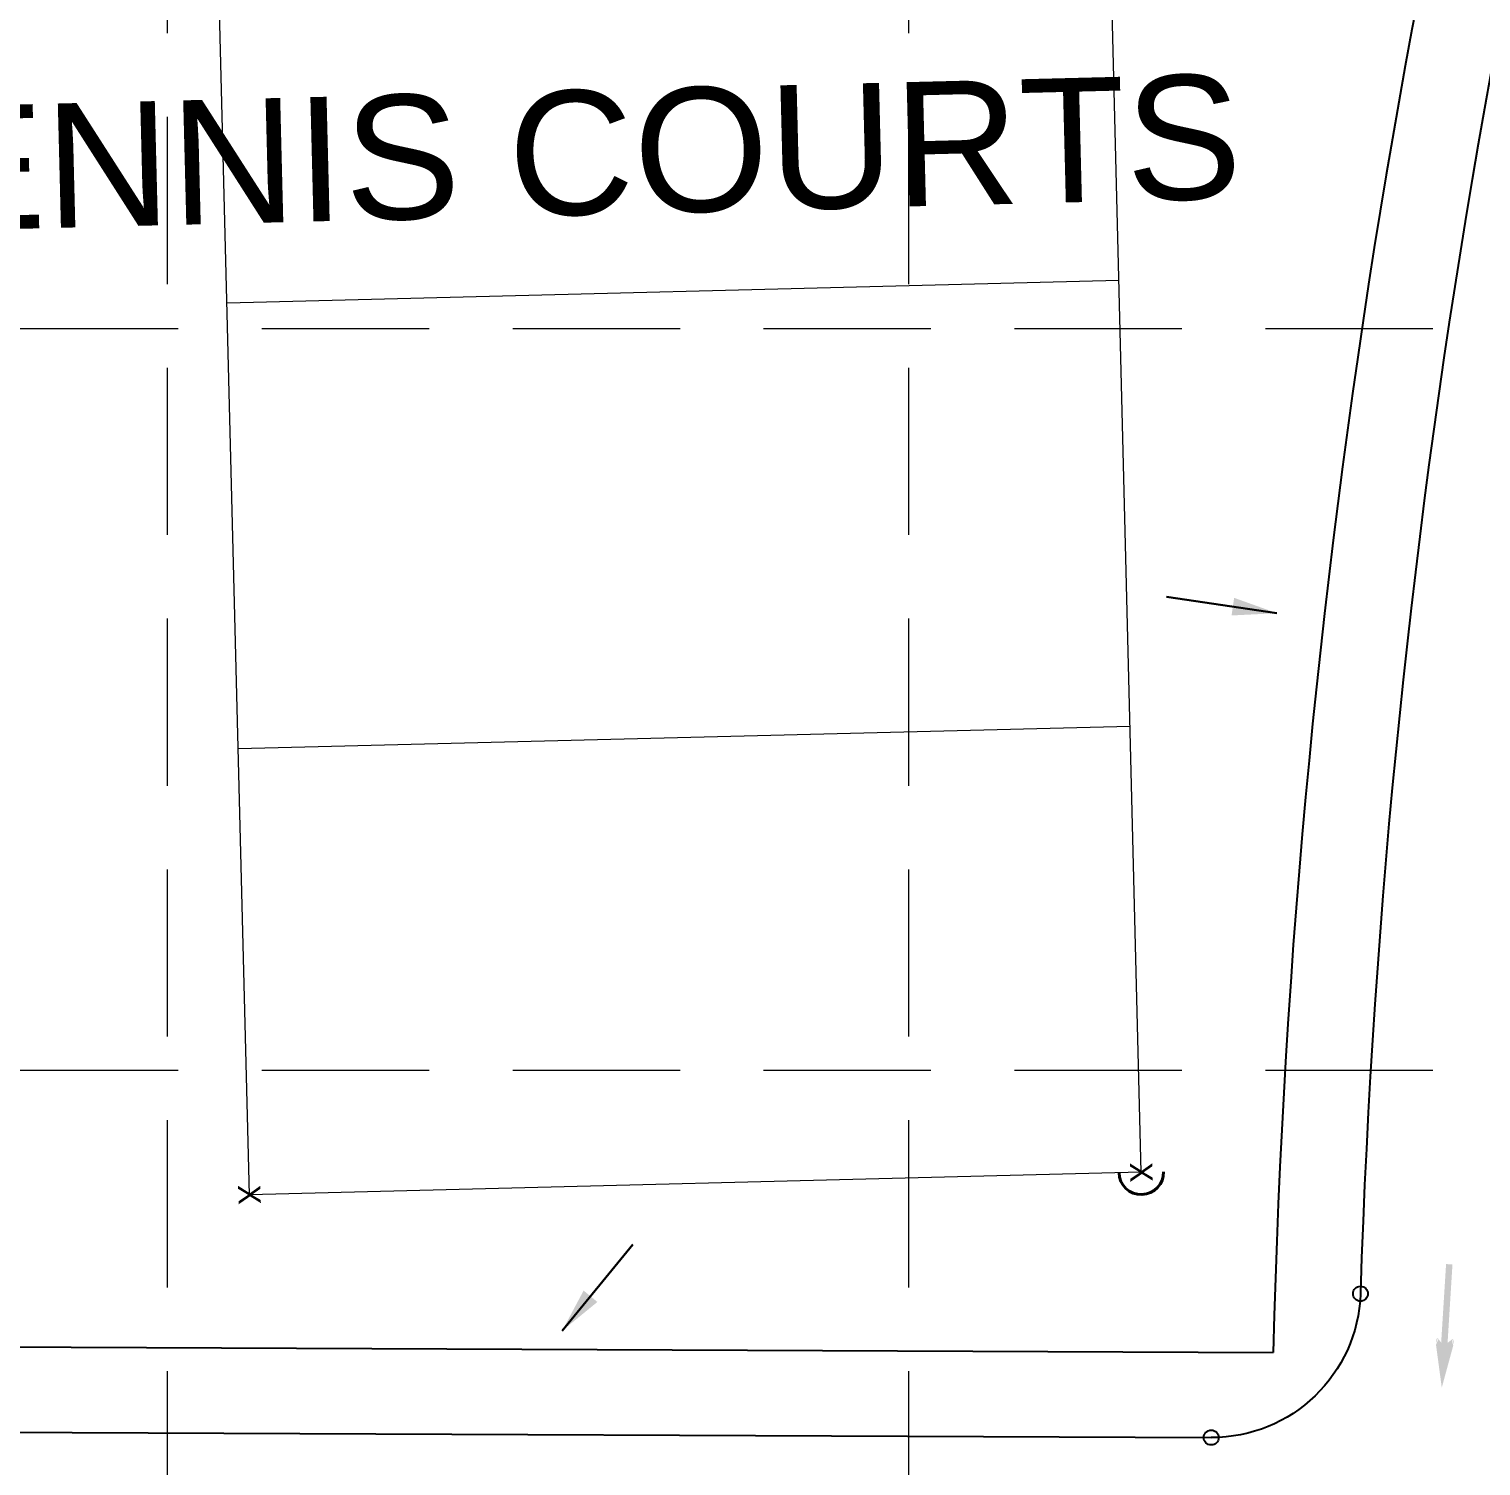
# Model space of a CAD drawing. Header units: inches. Extents: x -5337 to 1057, y 15227 to 19227.
# Drawn here: x -2158.5 to -1963.1, y 16375.5 to 16568.8 of the extents above; entities that cross this region are included whole.
import ezdxf
from ezdxf.enums import TextEntityAlignment as Align

# ---------------------------------------------------------------- set-up
doc = ezdxf.new("R2010")
doc.units = ezdxf.units.IN
doc.header["$LTSCALE"] = 150
doc.header["$MEASUREMENT"] = 0
doc.linetypes.add('HIDDEN', pattern=[0.375, 0.25, -0.125])
for name, color, linetype in [('COMT-MIN', 84, 'Continuous'), ('grid', 7, 'HIDDEN'), ('Level 10', 7, 'Continuous'), ('Level 4', 7, 'Continuous'), ('Level 5', 7, 'Continuous'), ('PAVING', 7, 'Continuous'), ('ROW', 7, 'Continuous')]:
    doc.layers.add(name, color=color, linetype=linetype)
doc.styles.get("Standard").update_dxf_attribs({"font": 'ARIAL.TTF', "height": 25})
doc.styles.add('Style-CB101', font='CB101.shx')

msp = doc.modelspace()

# ---------------------------------------------------------------- hatches: boundary and pattern name
at = {"layer": 'PAVING'}
h = msp.add_hatch(color=256, dxfattribs=at)
edge = h.paths.add_edge_path()
edge.add_line((-1968.96, 16392.64), (-1968.5, 16392.07))
edge.add_line((-1968.5, 16392.07), (-1967.84, 16402.63))
edge.add_line((-1967.84, 16402.63), (-1966.98, 16402.58))
edge.add_line((-1966.98, 16402.58), (-1967.64, 16392.02))
edge.add_line((-1967.64, 16392.02), (-1967, 16392.53))
edge.add_line((-1967, 16392.53), (-1967, 16392.53))
edge.add_ellipse((-1966.99, 16391.99), major_axis=(0.035, 0.559), ratio=0.285714, start_angle=-125.8315, end_angle=14.4967, ccw=False)
edge.add_line((-1966.88, 16391.65), (-1966.88, 16391.65))
edge.add_line((-1966.88, 16391.65), (-1968.42, 16386.01))
edge.add_line((-1968.42, 16386.01), (-1969.2, 16391.8))
edge.add_line((-1969.2, 16391.8), (-1969.19, 16391.8))
edge.add_ellipse((-1969.04, 16392.11), major_axis=(0.035, 0.559), ratio=0.285714, start_angle=-17.1827, end_angle=124.7269, ccw=False)
edge.add_line((-1968.96, 16392.64), (-1968.96, 16392.64))
edge.add_line((-1968.96, 16392.64), (-1968.96, 16392.64))
edge.add_line((-1968.96, 16392.64), (-1968.96, 16392.64))

# ---------------------------------------------------------------- linework, layer by layer
at = {"layer": 'COMT-MIN', "color": 5, "linetype": 'Continuous', "lineweight": 40}
msp.add_arc((-2008.84, 16414.98), 3, 181.442, 1.442, dxfattribs=at)
at = {"layer": 'grid', "color": 252, "linetype": 'HIDDEN', "lineweight": 0, "ltscale": 0.6}
for p, q in [((-2139.89, 19121.98), (-2139.89, 15630.29)), ((-2040.14, 19121.98), (-2040.14, 15630.29)), ((-5232.14, 16528.48), (952.36, 16528.48)), ((-5232.14, 16428.73), (952.36, 16428.73))]:
    msp.add_line(p, q, dxfattribs=at)
at = {"layer": 'Level 4', "color": 7, "linetype": 'Continuous', "lineweight": 30}
for p, q in [((-1990.59, 16490.2), (-2005.43, 16492.4)), ((-2086.74, 16393.66), (-2077.22, 16405.25))]:
    msp.add_line(p, q, dxfattribs=at)
at = {"layer": 'Level 4', "color": 7, "linetype": 'Continuous', "lineweight": 30, "extrusion": (0, 0, -1)}
for points in [[(1996.7, 16489.89), (1996.35, 16492.26), (1990.59, 16490.2)], [(2083.86, 16399.06), (2082.01, 16397.53), (2086.74, 16393.66)]]:
    msp.add_solid(points, dxfattribs=at)
at = {"layer": 'Level 5', "color": 7, "linetype": 'Continuous', "lineweight": 13}
for p, q in [((-2008.84, 16414.98), (-2014.88, 16654.9)), ((-2128.81, 16411.96), (-2134.85, 16651.88)), ((-2011.86, 16534.94), (-2131.83, 16531.92)), ((-2010.35, 16474.96), (-2130.32, 16471.94)), ((-2008.84, 16414.98), (-2128.81, 16411.96))]:
    msp.add_line(p, q, dxfattribs=at)
at = {"layer": 'PAVING'}
msp.add_line((-2380.66, 16380.93), (-1999.44, 16379.29), dxfattribs=at)
for centre in [(-1979.36, 16398.64), (-1999.44, 16379.29)]:
    msp.add_circle(centre, 1, dxfattribs=at)
msp.add_arc((-864.45, 16362.56), 1115.5, 146.25416, 178.14658, dxfattribs=at)
at = {"layer": 'PAVING', "extrusion": (0, 0, -1)}
msp.add_arc((1999.35, 16399.29), 20, 181.8534, 270.2479, dxfattribs=at)
at = {"layer": 'ROW'}
msp.add_line((-2390.61, 16392.48), (-1991.1, 16390.75), dxfattribs=at)
msp.add_arc((-864.45, 16362.56), 1127, 146.25416, 178.56673, dxfattribs=at)

# ---------------------------------------------------------------- texts
at = {"color": 7}
msp.add_text('TENNIS COURTS', height=16.7253, rotation=1.442, dxfattribs=at).set_placement((-2185.93, 16541.25))
at = {"layer": 'Level 10', "color": 7, "linetype": 'Continuous', "lineweight": 30, "style": 'Style-CB101'}
for p in [(-2008.84, 16414.98), (-2128.81, 16411.96)]:
    msp.add_text('X', height=3, rotation=271.643, dxfattribs=at).set_placement(p, align=Align.MIDDLE_CENTER)

doc.saveas('drawing.dxf')
